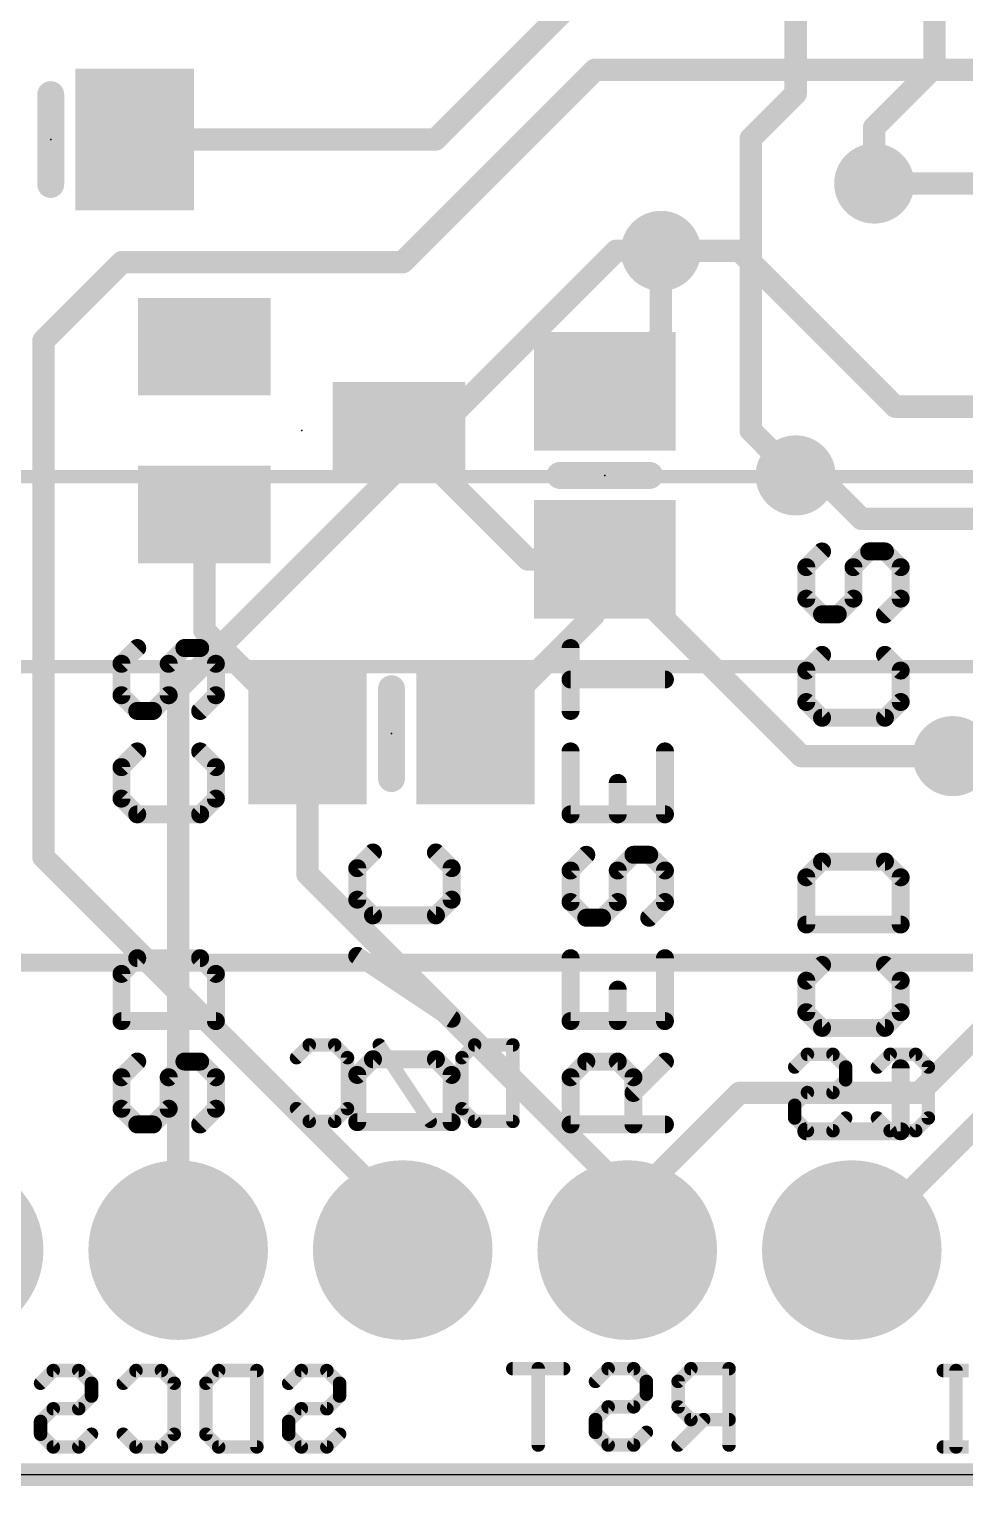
# Model space of a CAD drawing. Extents: x -0.1 to 35.7, y -0.1 to 59.2.
# Drawn here: x 5.93 to 16.52, y -0.13 to 16.35 of the extents above; entities that cross this region are included whole.
import ezdxf

# ---------------------------------------------------------------- set-up
doc = ezdxf.new("R2010")
doc.units = 0
for name, color, linetype in [('1', 12, 'CONTINUOUS'), ('16', 5, 'CONTINUOUS'), ('17', 110, 'CONTINUOUS'), ('18', 110, 'CONTINUOUS'), ('20', 53, 'CONTINUOUS'), ('21', 40, 'CONTINUOUS'), ('22', 6, 'CONTINUOUS'), ('23', 40, 'CONTINUOUS'), ('29', 253, 'CONTINUOUS'), ('30', 253, 'CONTINUOUS'), ('52', 253, 'CONTINUOUS')]:
    doc.layers.add(name, color=color, linetype=linetype)

# ---------------------------------------------------------------- blocks, each defined once
blk = doc.blocks.new('RECT')
blk.add_solid([(-0.5, -0.5), (0.5, -0.5), (-0.5, 0.5), (0.5, 0.5)])
blk = doc.blocks.new('ROUNDP')
at = {"const_width": 0.5}
blk.add_lwpolyline([(0, -0.25, 1), (0, 0.25, 1), (0, -0.25)], format="xyb", dxfattribs=at)
blk = doc.blocks.new('ROUNDV')
at = {"const_width": 0.5}
blk.add_lwpolyline([(0, -0.25, 1), (0, 0.25, 1), (0, -0.25)], format="xyb", dxfattribs=at)

msp = doc.modelspace()

# ---------------------------------------------------------------- linework, layer by layer
at = {"layer": '1', "const_width": 0.254}
for points in [[(10.531, 15.103), (12.954, 17.526)], [(12.335, 15.891), (10.16, 13.716)], [(17.721, 15.891), (12.335, 15.891)], [(7.128, 15.103), (10.531, 15.103)], [(15.494, 14.605), (17.705, 14.605)], [(6.985, 13.716), (6.096, 12.827)], [(10.16, 13.716), (6.985, 13.716)], [(13.97, 13.843), (13.081, 13.843)], [(13.081, 12.888), (13.081, 13.843)], [(15.732, 12.081), (13.97, 13.843)], [(6.096, 12.827), (6.096, 6.985)], [(12.446, 12.253), (13.081, 12.888)], [(17.721, 12.081), (15.732, 12.081)], [(10.117, 11.811), (11.575, 10.353)], [(14.605, 11.303), (14.605, 11.176)], [(14.986, 11.176), (14.605, 11.176)], [(15.351, 10.811), (14.986, 11.176)], [(7.917, 10.861), (7.917, 9.548)], [(17.721, 10.811), (15.351, 10.811)], [(11.575, 10.353), (12.319, 10.353)], [(12.319, 10.353), (12.446, 10.353)], [(12.319, 9.718), (12.319, 10.353)], [(12.446, 10.353), (14.671, 8.128)], [(10.983, 8.382), (12.319, 9.718)], [(7.917, 9.548), (9.083, 8.382)], [(9.083, 8.382), (9.083, 6.792)], [(14.671, 8.128), (16.383, 8.128)], [(19.812, 8.128), (16.002, 4.318)], [(15.24, 2.54), (20.32, 7.62)], [(6.096, 6.985), (10.16, 2.921)], [(9.083, 6.792), (12.7, 3.175)], [(13.97, 4.318), (12.7, 3.048)], [(16.002, 4.318), (13.97, 4.318)], [(12.7, 3.175), (12.7, 2.54)], [(12.7, 3.048), (12.7, 2.54)], [(10.16, 2.921), (10.16, 2.54)], [(35.56, 0), (0, 0)]]:
    msp.add_lwpolyline(points, dxfattribs=at)
at = {"layer": '1', "const_width": 0.127}
for points in [[(12.335, 15.9545, 1), (12.335, 15.8275)], [(12.3799, 15.8461, 1), (12.2901, 15.9359)], [(7.128, 15.1665, 1), (7.128, 15.0395)], [(10.4861, 15.1479, 1), (10.5759, 15.0581)], [(10.531, 15.0395, 1), (10.531, 15.1665)], [(15.494, 14.6685, 1), (15.494, 14.5415)], [(6.985, 13.7795, 1), (6.985, 13.6525)], [(7.0299, 13.6711, 1), (6.9401, 13.7609)], [(10.16, 13.6525, 1), (10.16, 13.7795)], [(13.081, 13.9065, 1), (13.081, 13.7795)], [(13.1445, 13.843, 1), (13.0175, 13.843)], [(14.0149, 13.8879, 1), (13.9251, 13.7981)], [(13.97, 13.7795, 1), (13.97, 13.9065)], [(10.1151, 13.7609, 1), (10.2049, 13.6711)], [(6.1595, 12.827, 1), (6.0325, 12.827)], [(6.0511, 12.8719, 1), (6.1409, 12.7821)], [(13.0175, 12.888, 1), (13.1445, 12.888)], [(13.1259, 12.8431, 1), (13.0361, 12.9329)], [(12.4011, 12.2979, 1), (12.4909, 12.2081)], [(15.732, 12.1445, 1), (15.732, 12.0175)], [(15.6871, 12.0361, 1), (15.7769, 12.1259)], [(10.1619, 11.8559, 1), (10.0721, 11.7661)], [(14.6685, 11.303, 1), (14.5415, 11.303)], [(14.605, 11.2395, 1), (14.605, 11.1125)], [(14.5415, 11.176, 1), (14.6685, 11.176)], [(15.0309, 11.2209, 1), (14.9411, 11.1311)], [(14.986, 11.1125, 1), (14.986, 11.2395)], [(7.9805, 10.861, 1), (7.8535, 10.861)], [(15.351, 10.8745, 1), (15.351, 10.7475)], [(15.3061, 10.7661, 1), (15.3959, 10.8559)], [(11.575, 10.4165, 1), (11.575, 10.2895)], [(11.5301, 10.3081, 1), (11.6199, 10.3979)], [(12.319, 10.4165, 1), (12.319, 10.2895)], [(12.3825, 10.353, 1), (12.2555, 10.353)], [(12.319, 10.2895, 1), (12.319, 10.4165)], [(12.4909, 10.3979, 1), (12.4011, 10.3081)], [(12.446, 10.2895, 1), (12.446, 10.4165)], [(12.2555, 9.718, 1), (12.3825, 9.718)], [(12.3639, 9.6731, 1), (12.2741, 9.7629)], [(7.9619, 9.5929, 1), (7.8721, 9.5031)], [(7.8535, 9.548, 1), (7.9805, 9.548)], [(9.1465, 8.382, 1), (9.0195, 8.382)], [(9.0381, 8.3371, 1), (9.1279, 8.4269)], [(10.9381, 8.4269, 1), (11.0279, 8.3371)], [(14.671, 8.1915, 1), (14.671, 8.0645)], [(16.383, 8.0645, 1), (16.383, 8.1915)], [(14.6261, 8.0831, 1), (14.7159, 8.1729)], [(6.1409, 7.0299, 1), (6.0511, 6.9401)], [(6.0325, 6.985, 1), (6.1595, 6.985)], [(9.1279, 6.8369, 1), (9.0381, 6.7471)], [(9.0195, 6.792, 1), (9.1465, 6.792)], [(13.97, 4.3815, 1), (13.97, 4.2545)], [(14.0149, 4.2731, 1), (13.9251, 4.3629)], [(15.9571, 4.3629, 1), (16.0469, 4.2731)], [(16.002, 4.2545, 1), (16.002, 4.3815)], [(12.7635, 3.175, 1), (12.6365, 3.175)], [(12.7635, 3.048, 1), (12.6365, 3.048)], [(12.6551, 3.0929, 1), (12.7449, 3.0031)], [(12.6551, 3.1301, 1), (12.7449, 3.2199)], [(10.2235, 2.921, 1), (10.0965, 2.921)], [(10.1151, 2.8761, 1), (10.2049, 2.9659)], [(15.1951, 2.5849, 1), (15.2849, 2.4951)], [(10.0965, 2.54, 1), (10.2235, 2.54)], [(12.6365, 2.54, 1), (12.7635, 2.54)], [(12.6365, 2.54, 1), (12.7635, 2.54)]]:
    msp.add_lwpolyline(points, format="xyb", dxfattribs=at)
at = {"layer": '16', "const_width": 0.254}
for points in [[(16.175, 18.715), (16.175, 15.921)], [(14.605, 17.272), (14.605, 15.621)], [(16.175, 15.921), (15.494, 15.24)], [(14.605, 15.621), (14.097, 15.113)], [(15.494, 15.24), (15.494, 14.605)], [(14.097, 15.113), (14.097, 11.811)], [(7.62, 8.89), (12.573, 13.843)], [(12.573, 13.843), (13.081, 13.843)], [(14.605, 11.303), (14.097, 11.811)], [(7.62, 2.54), (7.62, 8.89)], [(16.383, 8.128), (27.178, 8.128)], [(35.56, 0), (0, 0)]]:
    msp.add_lwpolyline(points, dxfattribs=at)
at = {"layer": '16', "const_width": 0.127}
for points in [[(16.1115, 15.921, 1), (16.2385, 15.921)], [(16.2199, 15.8761, 1), (16.1301, 15.9659)], [(14.5415, 15.621, 1), (14.6685, 15.621)], [(14.6499, 15.5761, 1), (14.5601, 15.6659)], [(15.5575, 15.24, 1), (15.4305, 15.24)], [(15.4491, 15.2849, 1), (15.5389, 15.1951)], [(14.1605, 15.113, 1), (14.0335, 15.113)], [(14.0521, 15.1579, 1), (14.1419, 15.0681)], [(15.4305, 14.605, 1), (15.5575, 14.605)], [(12.573, 13.9065, 1), (12.573, 13.7795)], [(12.6179, 13.7981, 1), (12.5281, 13.8879)], [(13.081, 13.7795, 1), (13.081, 13.9065)], [(14.1419, 11.8559, 1), (14.0521, 11.7661)], [(14.0335, 11.811, 1), (14.1605, 11.811)], [(14.5601, 11.2581, 1), (14.6499, 11.3479)], [(7.6835, 8.89, 1), (7.5565, 8.89)], [(7.5751, 8.9349, 1), (7.6649, 8.8451)], [(16.383, 8.1915, 1), (16.383, 8.0645)], [(7.5565, 2.54, 1), (7.6835, 2.54)]]:
    msp.add_lwpolyline(points, format="xyb", dxfattribs=at)
at = {"layer": '20'}
msp.add_line((2.54, 0), (33.02, 0), dxfattribs=at)
at = {"layer": '21'}
for points, const_width in [([(6.178, 15.611), (6.178, 14.595)], 0.3048), ([(12.954, 11.303), (11.938, 11.303)], 0.3048), ([(14.9036, 10.4432), (14.7257, 10.2652)], 0.2032), ([(15.2595, 10.2652), (15.4375, 10.4432)], 0.2032), ([(15.4375, 10.4432), (15.6155, 10.4432)], 0.2032), ([(15.6155, 10.4432), (15.7934, 10.2652)], 0.2032), ([(14.7257, 10.2652), (14.7257, 9.9093)], 0.2032), ([(15.2595, 9.9093), (15.2595, 10.2652)], 0.2032), ([(15.7934, 10.2652), (15.7934, 9.9093)], 0.2032), ([(14.7257, 9.9093), (14.9036, 9.7314)], 0.2032), ([(15.0816, 9.7314), (15.2595, 9.9093)], 0.2032), ([(15.7934, 9.9093), (15.6155, 9.7314)], 0.2032), ([(14.9036, 9.7314), (15.0816, 9.7314)], 0.2032), ([(7.1566, 9.3505), (6.9787, 9.1725)], 0.2032), ([(7.5125, 9.1725), (7.6905, 9.3505)], 0.2032), ([(7.6905, 9.3505), (7.8685, 9.3505)], 0.2032), ([(7.8685, 9.3505), (8.0464, 9.1725)], 0.2032), ([(12.0587, 8.6387), (12.0587, 9.3505)], 0.2032), ([(6.9787, 9.1725), (6.9787, 8.8166)], 0.2032), ([(7.5125, 8.8166), (7.5125, 9.1725)], 0.2032), ([(8.0464, 9.1725), (8.0464, 8.8166)], 0.2032), ([(14.9036, 9.2738), (14.7257, 9.0958)], 0.2032), ([(15.7934, 9.0958), (15.6155, 9.2738)], 0.2032), ([(13.1264, 8.9946), (12.0587, 8.9946)], 0.2032), ([(14.7257, 9.0958), (14.7257, 8.7399)], 0.2032), ([(15.7934, 8.7399), (15.7934, 9.0958)], 0.2032), ([(6.9787, 8.8166), (7.1566, 8.6387)], 0.2032), ([(7.3346, 8.6387), (7.5125, 8.8166)], 0.2032), ([(8.0464, 8.8166), (7.8685, 8.6387)], 0.2032), ([(10.033, 8.89), (10.033, 7.874)], 0.3048), ([(7.1566, 8.6387), (7.3346, 8.6387)], 0.2032), ([(14.7257, 8.7399), (14.9036, 8.562)], 0.2032), ([(15.6155, 8.562), (15.7934, 8.7399)], 0.2032), ([(14.9036, 8.562), (15.6155, 8.562)], 0.2032), ([(7.1566, 8.1811), (6.9787, 8.0031)], 0.2032), ([(8.0464, 8.0031), (7.8685, 8.1811)], 0.2032), ([(12.0587, 8.1811), (12.0587, 7.4693)], 0.2032), ([(13.1264, 7.4693), (13.1264, 8.1811)], 0.2032), ([(6.9787, 8.0031), (6.9787, 7.6472)], 0.2032), ([(8.0464, 7.6472), (8.0464, 8.0031)], 0.2032), ([(12.5925, 7.4693), (12.5925, 7.8252)], 0.2032), ([(6.9787, 7.6472), (7.1566, 7.4693)], 0.2032), ([(7.8685, 7.4693), (8.0464, 7.6472)], 0.2032), ([(7.1566, 7.4693), (7.8685, 7.4693)], 0.2032), ([(12.0587, 7.4693), (13.1264, 7.4693)], 0.2032), ([(9.8236, 7.0381), (9.6457, 6.8602)], 0.2032), ([(10.7134, 6.8602), (10.5355, 7.0381)], 0.2032), ([(12.2366, 7.0117), (12.0587, 6.8338)], 0.2032), ([(12.5925, 6.8338), (12.7705, 7.0117)], 0.2032), ([(12.7705, 7.0117), (12.9485, 7.0117)], 0.2032), ([(12.9485, 7.0117), (13.1264, 6.8338)], 0.2032), ([(9.6457, 6.8602), (9.6457, 6.5042)], 0.2032), ([(10.7134, 6.5042), (10.7134, 6.8602)], 0.2032), ([(12.0587, 6.8338), (12.0587, 6.4778)], 0.2032), ([(12.5925, 6.4778), (12.5925, 6.8338)], 0.2032), ([(13.1264, 6.8338), (13.1264, 6.4778)], 0.2032), ([(14.9036, 6.935), (14.7257, 6.7571)], 0.2032), ([(15.6155, 6.935), (14.9036, 6.935)], 0.2032), ([(15.7934, 6.7571), (15.6155, 6.935)], 0.2032), ([(14.7257, 6.7571), (14.7257, 6.2232)], 0.2032), ([(15.7934, 6.2232), (15.7934, 6.7571)], 0.2032), ([(9.6457, 6.5042), (9.8236, 6.3263)], 0.2032), ([(10.5355, 6.3263), (10.7134, 6.5042)], 0.2032), ([(9.8236, 6.3263), (10.5355, 6.3263)], 0.2032), ([(12.0587, 6.4778), (12.2366, 6.2999)], 0.2032), ([(12.4146, 6.2999), (12.5925, 6.4778)], 0.2032), ([(13.1264, 6.4778), (12.9485, 6.2999)], 0.2032), ([(12.2366, 6.2999), (12.4146, 6.2999)], 0.2032), ([(14.7257, 6.2232), (15.7934, 6.2232)], 0.2032), ([(7.1566, 5.8423), (6.9787, 5.6644)], 0.2032), ([(7.8685, 5.8423), (7.1566, 5.8423)], 0.2032), ([(8.0464, 5.6644), (7.8685, 5.8423)], 0.2032), ([(10.7134, 5.1569), (9.6457, 5.8687)], 0.2032), ([(12.0587, 5.8423), (12.0587, 5.1305)], 0.2032), ([(13.1264, 5.1305), (13.1264, 5.8423)], 0.2032), ([(14.9036, 5.7656), (14.7257, 5.5877)], 0.2032), ([(15.7934, 5.5877), (15.6155, 5.7656)], 0.2032), ([(6.9787, 5.6644), (6.9787, 5.1305)], 0.2032), ([(8.0464, 5.1305), (8.0464, 5.6644)], 0.2032), ([(14.7257, 5.5877), (14.7257, 5.2317)], 0.2032), ([(15.7934, 5.2317), (15.7934, 5.5877)], 0.2032), ([(12.5925, 5.1305), (12.5925, 5.4864)], 0.2032), ([(14.7257, 5.2317), (14.9036, 5.0538)], 0.2032), ([(15.6155, 5.0538), (15.7934, 5.2317)], 0.2032), ([(6.9787, 5.1305), (8.0464, 5.1305)], 0.2032), ([(12.0587, 5.1305), (13.1264, 5.1305)], 0.2032), ([(14.9036, 5.0538), (15.6155, 5.0538)], 0.2032), ([(9.8236, 4.6993), (9.6457, 4.5214)], 0.2032), ([(10.5355, 4.6993), (9.8236, 4.6993)], 0.2032), ([(10.7134, 4.5214), (10.5355, 4.6993)], 0.2032), ([(7.1566, 4.6729), (6.9787, 4.495)], 0.2032), ([(7.5125, 4.495), (7.6905, 4.6729)], 0.2032), ([(7.6905, 4.6729), (7.8685, 4.6729)], 0.2032), ([(7.8685, 4.6729), (8.0464, 4.495)], 0.2032), ([(9.6457, 4.5214), (9.6457, 3.9875)], 0.2032), ([(10.7134, 3.9875), (10.7134, 4.5214)], 0.2032), ([(12.0587, 4.495), (12.2366, 4.6729)], 0.2032), ([(12.2366, 4.6729), (12.5925, 4.6729)], 0.2032), ([(12.5925, 4.6729), (12.7705, 4.495)], 0.2032), ([(12.7705, 4.317), (13.1264, 4.6729)], 0.2032), ([(15.7934, 3.8844), (15.7934, 4.5962)], 0.2032), ([(6.9787, 4.495), (6.9787, 4.1391)], 0.2032), ([(7.5125, 4.1391), (7.5125, 4.495)], 0.2032), ([(8.0464, 4.495), (8.0464, 4.1391)], 0.2032), ([(12.0587, 3.9611), (12.0587, 4.495)], 0.2032), ([(12.7705, 4.495), (12.7705, 3.9611)], 0.2032), ([(6.9787, 4.1391), (7.1566, 3.9611)], 0.2032), ([(7.3346, 3.9611), (7.5125, 4.1391)], 0.2032), ([(8.0464, 4.1391), (7.8685, 3.9611)], 0.2032), ([(7.1566, 3.9611), (7.3346, 3.9611)], 0.2032), ([(9.6457, 3.9875), (10.7134, 3.9875)], 0.2032), ([(13.1264, 3.9611), (12.0587, 3.9611)], 0.2032), ([(14.7257, 3.8844), (15.7934, 3.8844)], 0.2032)]:
    msp.add_lwpolyline(points, dxfattribs=dict(at, const_width=const_width))
for points, const_width in [([(6.2542, 15.611, 1), (6.1018, 15.611)], 0.1524), ([(6.1018, 14.595, 1), (6.2542, 14.595)], 0.1524), ([(11.938, 11.3792, 1), (11.938, 11.2268)], 0.1524), ([(12.954, 11.2268, 1), (12.954, 11.3792)], 0.1524), ([(14.9396, 10.4073, 1), (14.8677, 10.4791)], 0.1016), ([(15.4375, 10.494, 1), (15.4375, 10.3924)], 0.1016), ([(15.4734, 10.4073, 1), (15.4016, 10.4791)], 0.1016), ([(15.6514, 10.4791, 1), (15.5795, 10.4073)], 0.1016), ([(15.6155, 10.3924, 1), (15.6155, 10.494)], 0.1016), ([(14.7765, 10.2652, 1), (14.6749, 10.2652)], 0.1016), ([(14.6898, 10.3012, 1), (14.7616, 10.2293)], 0.1016), ([(15.3103, 10.2652, 1), (15.2087, 10.2652)], 0.1016), ([(15.2236, 10.3012, 1), (15.2955, 10.2293)], 0.1016), ([(15.8442, 10.2652, 1), (15.7426, 10.2652)], 0.1016), ([(15.7575, 10.2293, 1), (15.8293, 10.3012)], 0.1016), ([(14.7616, 9.9453, 1), (14.6898, 9.8734)], 0.1016), ([(14.6749, 9.9093, 1), (14.7765, 9.9093)], 0.1016), ([(15.2087, 9.9093, 1), (15.3103, 9.9093)], 0.1016), ([(15.2955, 9.8734, 1), (15.2236, 9.9453)], 0.1016), ([(15.7426, 9.9093, 1), (15.8442, 9.9093)], 0.1016), ([(15.8293, 9.8734, 1), (15.7575, 9.9453)], 0.1016), ([(14.9036, 9.7822, 1), (14.9036, 9.6806)], 0.1016), ([(14.8677, 9.6955, 1), (14.9396, 9.7673)], 0.1016), ([(15.0457, 9.7673, 1), (15.1175, 9.6955)], 0.1016), ([(15.0816, 9.6806, 1), (15.0816, 9.7822)], 0.1016), ([(15.5795, 9.7673, 1), (15.6514, 9.6955)], 0.1016), ([(7.1926, 9.3146, 1), (7.1207, 9.3864)], 0.1016), ([(7.6905, 9.4013, 1), (7.6905, 9.2997)], 0.1016), ([(7.7264, 9.3146, 1), (7.6546, 9.3864)], 0.1016), ([(7.9044, 9.3864, 1), (7.8325, 9.3146)], 0.1016), ([(7.8685, 9.2997, 1), (7.8685, 9.4013)], 0.1016), ([(12.1095, 9.3505, 1), (12.0079, 9.3505)], 0.1016), ([(7.0295, 9.1725, 1), (6.9279, 9.1725)], 0.1016), ([(6.9428, 9.2085, 1), (7.0146, 9.1366)], 0.1016), ([(7.5633, 9.1725, 1), (7.4617, 9.1725)], 0.1016), ([(7.4766, 9.2085, 1), (7.5485, 9.1366)], 0.1016), ([(8.0972, 9.1725, 1), (7.9956, 9.1725)], 0.1016), ([(8.0105, 9.1366, 1), (8.0823, 9.2085)], 0.1016), ([(14.9396, 9.2379, 1), (14.8677, 9.3097)], 0.1016), ([(15.6514, 9.3097, 1), (15.5795, 9.2379)], 0.1016), ([(12.0587, 9.0454, 1), (12.0587, 8.9438)], 0.1016), ([(13.1264, 8.9438, 1), (13.1264, 9.0454)], 0.1016), ([(14.7765, 9.0958, 1), (14.6749, 9.0958)], 0.1016), ([(14.6898, 9.1318, 1), (14.7616, 9.0599)], 0.1016), ([(15.8442, 9.0958, 1), (15.7426, 9.0958)], 0.1016), ([(15.7575, 9.0599, 1), (15.8293, 9.1318)], 0.1016), ([(7.0146, 8.8526, 1), (6.9428, 8.7807)], 0.1016), ([(7.5485, 8.7807, 1), (7.4766, 8.8526)], 0.1016), ([(8.0823, 8.7807, 1), (8.0105, 8.8526)], 0.1016), ([(10.1092, 8.89, 1), (9.9568, 8.89)], 0.1524), ([(6.9279, 8.8166, 1), (7.0295, 8.8166)], 0.1016), ([(7.1566, 8.6895, 1), (7.1566, 8.5879)], 0.1016), ([(7.3346, 8.5879, 1), (7.3346, 8.6895)], 0.1016), ([(7.4617, 8.8166, 1), (7.5633, 8.8166)], 0.1016), ([(7.9956, 8.8166, 1), (8.0972, 8.8166)], 0.1016), ([(14.7616, 8.7759, 1), (14.6898, 8.704)], 0.1016), ([(14.6749, 8.7399, 1), (14.7765, 8.7399)], 0.1016), ([(15.7426, 8.7399, 1), (15.8442, 8.7399)], 0.1016), ([(15.8293, 8.704, 1), (15.7575, 8.7759)], 0.1016), ([(7.1207, 8.6028, 1), (7.1926, 8.6746)], 0.1016), ([(7.2987, 8.6746, 1), (7.3705, 8.6028)], 0.1016), ([(7.8325, 8.6746, 1), (7.9044, 8.6028)], 0.1016), ([(12.0079, 8.6387, 1), (12.1095, 8.6387)], 0.1016), ([(14.9036, 8.6128, 1), (14.9036, 8.5112)], 0.1016), ([(14.8677, 8.5261, 1), (14.9396, 8.5979)], 0.1016), ([(15.5795, 8.5979, 1), (15.6514, 8.5261)], 0.1016), ([(15.6155, 8.5112, 1), (15.6155, 8.6128)], 0.1016), ([(7.1926, 8.1452, 1), (7.1207, 8.217)], 0.1016), ([(7.9044, 8.217, 1), (7.8325, 8.1452)], 0.1016), ([(12.1095, 8.1811, 1), (12.0079, 8.1811)], 0.1016), ([(13.1772, 8.1811, 1), (13.0756, 8.1811)], 0.1016), ([(7.0295, 8.0031, 1), (6.9279, 8.0031)], 0.1016), ([(6.9428, 8.0391, 1), (7.0146, 7.9672)], 0.1016), ([(8.0972, 8.0031, 1), (7.9956, 8.0031)], 0.1016), ([(8.0105, 7.9672, 1), (8.0823, 8.0391)], 0.1016), ([(9.9568, 7.874, 1), (10.1092, 7.874)], 0.1524), ([(12.6433, 7.8252, 1), (12.5417, 7.8252)], 0.1016), ([(7.0146, 7.6832, 1), (6.9428, 7.6113)], 0.1016), ([(8.0823, 7.6113, 1), (8.0105, 7.6832)], 0.1016), ([(6.9279, 7.6472, 1), (7.0295, 7.6472)], 0.1016), ([(7.9956, 7.6472, 1), (8.0972, 7.6472)], 0.1016), ([(7.1566, 7.5201, 1), (7.1566, 7.4185)], 0.1016), ([(7.1207, 7.4334, 1), (7.1926, 7.5052)], 0.1016), ([(7.8325, 7.5052, 1), (7.9044, 7.4334)], 0.1016), ([(7.8685, 7.4185, 1), (7.8685, 7.5201)], 0.1016), ([(12.0587, 7.5201, 1), (12.0587, 7.4185)], 0.1016), ([(12.0079, 7.4693, 1), (12.1095, 7.4693)], 0.1016), ([(12.5417, 7.4693, 1), (12.6433, 7.4693)], 0.1016), ([(13.0756, 7.4693, 1), (13.1772, 7.4693)], 0.1016), ([(13.1264, 7.4185, 1), (13.1264, 7.5201)], 0.1016), ([(9.8596, 7.0022, 1), (9.7877, 7.074)], 0.1016), ([(10.5714, 7.074, 1), (10.4995, 7.0022)], 0.1016), ([(12.2726, 6.9758, 1), (12.2007, 7.0476)], 0.1016), ([(12.7705, 7.0625, 1), (12.7705, 6.9609)], 0.1016), ([(12.8064, 6.9758, 1), (12.7346, 7.0476)], 0.1016), ([(12.9844, 7.0476, 1), (12.9125, 6.9758)], 0.1016), ([(12.9485, 6.9609, 1), (12.9485, 7.0625)], 0.1016), ([(9.6965, 6.8602, 1), (9.5949, 6.8602)], 0.1016), ([(9.6098, 6.8961, 1), (9.6816, 6.8242)], 0.1016), ([(10.7642, 6.8602, 1), (10.6626, 6.8602)], 0.1016), ([(10.6775, 6.8242, 1), (10.7493, 6.8961)], 0.1016), ([(12.1095, 6.8338, 1), (12.0079, 6.8338)], 0.1016), ([(12.6433, 6.8338, 1), (12.5417, 6.8338)], 0.1016), ([(13.1772, 6.8338, 1), (13.0756, 6.8338)], 0.1016), ([(14.9036, 6.9858, 1), (14.9036, 6.8842)], 0.1016), ([(14.9396, 6.8991, 1), (14.8677, 6.9709)], 0.1016), ([(15.6514, 6.9709, 1), (15.5795, 6.8991)], 0.1016), ([(15.6155, 6.8842, 1), (15.6155, 6.9858)], 0.1016), ([(12.0228, 6.8697, 1), (12.0946, 6.7978)], 0.1016), ([(12.5566, 6.8697, 1), (12.6285, 6.7978)], 0.1016), ([(13.0905, 6.7978, 1), (13.1623, 6.8697)], 0.1016), ([(14.7765, 6.7571, 1), (14.6749, 6.7571)], 0.1016), ([(14.6898, 6.793, 1), (14.7616, 6.7211)], 0.1016), ([(15.8442, 6.7571, 1), (15.7426, 6.7571)], 0.1016), ([(15.7575, 6.7211, 1), (15.8293, 6.793)], 0.1016), ([(9.6816, 6.5402, 1), (9.6098, 6.4683)], 0.1016), ([(10.7493, 6.4683, 1), (10.6775, 6.5402)], 0.1016), ([(9.5949, 6.5042, 1), (9.6965, 6.5042)], 0.1016), ([(9.8236, 6.3771, 1), (9.8236, 6.2755)], 0.1016), ([(10.5355, 6.2755, 1), (10.5355, 6.3771)], 0.1016), ([(10.6626, 6.5042, 1), (10.7642, 6.5042)], 0.1016), ([(12.0946, 6.5138, 1), (12.0228, 6.4419)], 0.1016), ([(12.0079, 6.4778, 1), (12.1095, 6.4778)], 0.1016), ([(12.5417, 6.4778, 1), (12.6433, 6.4778)], 0.1016), ([(12.6285, 6.4419, 1), (12.5566, 6.5138)], 0.1016), ([(13.0756, 6.4778, 1), (13.1772, 6.4778)], 0.1016), ([(13.1623, 6.4419, 1), (13.0905, 6.5138)], 0.1016), ([(9.7877, 6.2904, 1), (9.8596, 6.3622)], 0.1016), ([(10.4995, 6.3622, 1), (10.5714, 6.2904)], 0.1016), ([(12.2366, 6.3507, 1), (12.2366, 6.2491)], 0.1016), ([(12.2007, 6.264, 1), (12.2726, 6.3358)], 0.1016), ([(12.3787, 6.3358, 1), (12.4505, 6.264)], 0.1016), ([(12.4146, 6.2491, 1), (12.4146, 6.3507)], 0.1016), ([(12.9125, 6.3358, 1), (12.9844, 6.264)], 0.1016), ([(14.7257, 6.274, 1), (14.7257, 6.1724)], 0.1016), ([(14.6749, 6.2232, 1), (14.7765, 6.2232)], 0.1016), ([(15.7426, 6.2232, 1), (15.8442, 6.2232)], 0.1016), ([(15.7934, 6.1724, 1), (15.7934, 6.274)], 0.1016), ([(7.1566, 5.8931, 1), (7.1566, 5.7915)], 0.1016), ([(7.1926, 5.8064, 1), (7.1207, 5.8782)], 0.1016), ([(7.9044, 5.8782, 1), (7.8325, 5.8064)], 0.1016), ([(7.8685, 5.7915, 1), (7.8685, 5.8931)], 0.1016), ([(9.6739, 5.911, 1), (9.6175, 5.8264)], 0.1016), ([(12.1095, 5.8423, 1), (12.0079, 5.8423)], 0.1016), ([(13.1772, 5.8423, 1), (13.0756, 5.8423)], 0.1016), ([(14.9396, 5.7297, 1), (14.8677, 5.8015)], 0.1016), ([(15.6514, 5.8015, 1), (15.5795, 5.7297)], 0.1016), ([(7.0295, 5.6644, 1), (6.9279, 5.6644)], 0.1016), ([(6.9428, 5.7003, 1), (7.0146, 5.6284)], 0.1016), ([(8.0972, 5.6644, 1), (7.9956, 5.6644)], 0.1016), ([(8.0105, 5.6284, 1), (8.0823, 5.7003)], 0.1016), ([(14.7765, 5.5877, 1), (14.6749, 5.5877)], 0.1016), ([(14.6898, 5.6236, 1), (14.7616, 5.5517)], 0.1016), ([(15.8442, 5.5877, 1), (15.7426, 5.5877)], 0.1016), ([(15.7575, 5.5517, 1), (15.8293, 5.6236)], 0.1016), ([(12.6433, 5.4864, 1), (12.5417, 5.4864)], 0.1016), ([(14.7616, 5.2677, 1), (14.6898, 5.1958)], 0.1016), ([(14.6749, 5.2317, 1), (14.7765, 5.2317)], 0.1016), ([(15.7426, 5.2317, 1), (15.8442, 5.2317)], 0.1016), ([(15.8293, 5.1958, 1), (15.7575, 5.2677)], 0.1016), ([(6.9787, 5.1813, 1), (6.9787, 5.0797)], 0.1016), ([(6.9279, 5.1305, 1), (7.0295, 5.1305)], 0.1016), ([(7.9956, 5.1305, 1), (8.0972, 5.1305)], 0.1016), ([(8.0464, 5.0797, 1), (8.0464, 5.1813)], 0.1016), ([(10.6852, 5.1146, 1), (10.7416, 5.1992)], 0.1016), ([(12.0587, 5.1813, 1), (12.0587, 5.0797)], 0.1016), ([(12.0079, 5.1305, 1), (12.1095, 5.1305)], 0.1016), ([(12.5417, 5.1305, 1), (12.6433, 5.1305)], 0.1016), ([(13.0756, 5.1305, 1), (13.1772, 5.1305)], 0.1016), ([(13.1264, 5.0797, 1), (13.1264, 5.1813)], 0.1016), ([(14.9036, 5.1046, 1), (14.9036, 5.003)], 0.1016), ([(14.8677, 5.0179, 1), (14.9396, 5.0897)], 0.1016), ([(15.5795, 5.0897, 1), (15.6514, 5.0179)], 0.1016), ([(15.6155, 5.003, 1), (15.6155, 5.1046)], 0.1016), ([(9.8236, 4.7501, 1), (9.8236, 4.6485)], 0.1016), ([(9.8596, 4.6634, 1), (9.7877, 4.7352)], 0.1016), ([(10.5714, 4.7352, 1), (10.4995, 4.6634)], 0.1016), ([(10.5355, 4.6485, 1), (10.5355, 4.7501)], 0.1016), ([(7.1926, 4.637, 1), (7.1207, 4.7088)], 0.1016), ([(7.6905, 4.7237, 1), (7.6905, 4.6221)], 0.1016), ([(7.7264, 4.637, 1), (7.6546, 4.7088)], 0.1016), ([(7.9044, 4.7088, 1), (7.8325, 4.637)], 0.1016), ([(7.8685, 4.6221, 1), (7.8685, 4.7237)], 0.1016), ([(9.6965, 4.5214, 1), (9.5949, 4.5214)], 0.1016), ([(10.7642, 4.5214, 1), (10.6626, 4.5214)], 0.1016), ([(12.2366, 4.7237, 1), (12.2366, 4.6221)], 0.1016), ([(12.2726, 4.637, 1), (12.2007, 4.7088)], 0.1016), ([(12.6285, 4.7088, 1), (12.5566, 4.637)], 0.1016), ([(12.5925, 4.6221, 1), (12.5925, 4.7237)], 0.1016), ([(13.1623, 4.637, 1), (13.0905, 4.7088)], 0.1016), ([(15.8442, 4.5962, 1), (15.7426, 4.5962)], 0.1016), ([(7.0295, 4.495, 1), (6.9279, 4.495)], 0.1016), ([(6.9428, 4.5309, 1), (7.0146, 4.459)], 0.1016), ([(7.5633, 4.495, 1), (7.4617, 4.495)], 0.1016), ([(7.4766, 4.5309, 1), (7.5485, 4.459)], 0.1016), ([(8.0972, 4.495, 1), (7.9956, 4.495)], 0.1016), ([(8.0105, 4.459, 1), (8.0823, 4.5309)], 0.1016), ([(9.6098, 4.5573, 1), (9.6816, 4.4854)], 0.1016), ([(10.6775, 4.4854, 1), (10.7493, 4.5573)], 0.1016), ([(12.1095, 4.495, 1), (12.0079, 4.495)], 0.1016), ([(12.0228, 4.5309, 1), (12.0946, 4.459)], 0.1016), ([(12.8213, 4.495, 1), (12.7197, 4.495)], 0.1016), ([(12.7346, 4.459, 1), (12.8064, 4.5309)], 0.1016), ([(12.7346, 4.3529, 1), (12.8064, 4.2811)], 0.1016), ([(7.0146, 4.175, 1), (6.9428, 4.1031)], 0.1016), ([(6.9279, 4.1391, 1), (7.0295, 4.1391)], 0.1016), ([(7.4617, 4.1391, 1), (7.5633, 4.1391)], 0.1016), ([(7.5485, 4.1031, 1), (7.4766, 4.175)], 0.1016), ([(7.9956, 4.1391, 1), (8.0972, 4.1391)], 0.1016), ([(8.0823, 4.1031, 1), (8.0105, 4.175)], 0.1016), ([(7.1566, 4.0119, 1), (7.1566, 3.9103)], 0.1016), ([(7.1207, 3.9252, 1), (7.1926, 3.997)], 0.1016), ([(7.2987, 3.997, 1), (7.3705, 3.9252)], 0.1016), ([(7.3346, 3.9103, 1), (7.3346, 4.0119)], 0.1016), ([(7.8325, 3.997, 1), (7.9044, 3.9252)], 0.1016), ([(9.6457, 4.0383, 1), (9.6457, 3.9367)], 0.1016), ([(9.5949, 3.9875, 1), (9.6965, 3.9875)], 0.1016), ([(10.6626, 3.9875, 1), (10.7642, 3.9875)], 0.1016), ([(10.7134, 3.9367, 1), (10.7134, 4.0383)], 0.1016), ([(12.0587, 4.0119, 1), (12.0587, 3.9103)], 0.1016), ([(12.0079, 3.9611, 1), (12.1095, 3.9611)], 0.1016), ([(12.7197, 3.9611, 1), (12.8213, 3.9611)], 0.1016), ([(13.1264, 3.9103, 1), (13.1264, 4.0119)], 0.1016), ([(14.7257, 3.9352, 1), (14.7257, 3.8336)], 0.1016), ([(15.7934, 3.8336, 1), (15.7934, 3.9352)], 0.1016), ([(15.7426, 3.8844, 1), (15.8442, 3.8844)], 0.1016)]:
    msp.add_lwpolyline(points, format="xyb", dxfattribs=dict(at, const_width=const_width))
at = {"layer": '22'}
for points, const_width in [([(0.545, 5.79), (35.145, 5.79)], 0.2032), ([(8.9588, 4.7165), (9.1029, 4.8605)], 0.1524), ([(9.1029, 4.8605), (9.391, 4.8605)], 0.1524), ([(9.391, 4.8605), (9.535, 4.7165)], 0.1524), ([(9.535, 4.7165), (9.535, 4.1403)], 0.1524), ([(10.4706, 3.9962), (9.8943, 4.8605)], 0.1524), ([(10.8299, 4.7165), (10.9739, 4.8605)], 0.1524), ([(10.8299, 4.1403), (10.8299, 4.7165)], 0.1524), ([(10.9739, 4.8605), (11.4061, 4.8605)], 0.1524), ([(11.4061, 4.8605), (11.4061, 3.9962)], 0.1524), ([(14.5946, 4.6105), (14.7386, 4.7545)], 0.1524), ([(14.7386, 4.7545), (15.0267, 4.7545)], 0.1524), ([(15.0267, 4.7545), (15.1708, 4.6105)], 0.1524), ([(15.5301, 4.6105), (15.6742, 4.7545)], 0.1524), ([(15.6742, 4.7545), (15.9623, 4.7545)], 0.1524), ([(15.9623, 4.7545), (16.1063, 4.6105)], 0.1524), ([(15.1708, 4.6105), (15.1708, 4.4664)], 0.1524), ([(16.1063, 4.6105), (16.1063, 4.0343)], 0.1524), ([(15.1708, 4.4664), (15.0267, 4.3224)], 0.1524), ([(14.7386, 4.3224), (14.5946, 4.1783)], 0.1524), ([(15.0267, 4.3224), (14.7386, 4.3224)], 0.1524), ([(9.1029, 3.9962), (8.9588, 4.1403)], 0.1524), ([(9.535, 4.1403), (9.391, 3.9962)], 0.1524), ([(10.9739, 3.9962), (10.8299, 4.1403)], 0.1524), ([(14.5946, 4.1783), (14.5946, 4.0343)], 0.1524), ([(9.391, 3.9962), (9.1029, 3.9962)], 0.1524), ([(11.4061, 3.9962), (10.9739, 3.9962)], 0.1524), ([(14.5946, 4.0343), (14.7386, 3.8902)], 0.1524), ([(14.7386, 3.8902), (15.0267, 3.8902)], 0.1524), ([(15.0267, 3.8902), (15.1708, 4.0343)], 0.1524), ([(15.6742, 3.8902), (15.5301, 4.0343)], 0.1524), ([(15.9623, 3.8902), (15.6742, 3.8902)], 0.1524), ([(16.1063, 4.0343), (15.9623, 3.8902)], 0.1524), ([(6.0631, 1.0335), (6.2071, 1.1775)], 0.1524), ([(6.2071, 1.1775), (6.4952, 1.1775)], 0.1524), ([(6.4952, 1.1775), (6.6393, 1.0335)], 0.1524), ([(6.9986, 1.0335), (7.1426, 1.1775)], 0.1524), ([(7.1426, 1.1775), (7.4307, 1.1775)], 0.1524), ([(7.4307, 1.1775), (7.5748, 1.0335)], 0.1524), ([(7.9341, 1.0335), (8.0782, 1.1775)], 0.1524), ([(8.0782, 1.1775), (8.5103, 1.1775)], 0.1524), ([(8.5103, 1.1775), (8.5103, 0.3132)], 0.1524), ([(8.8696, 1.0335), (9.0137, 1.1775)], 0.1524), ([(9.0137, 1.1775), (9.3018, 1.1775)], 0.1524), ([(9.3018, 1.1775), (9.4458, 1.0335)], 0.1524), ([(11.981, 1.1985), (11.4048, 1.1985)], 0.1524), ([(11.6929, 0.3342), (11.6929, 1.1985)], 0.1524), ([(12.3403, 1.0545), (12.4844, 1.1985)], 0.1524), ([(12.4844, 1.1985), (12.7725, 1.1985)], 0.1524), ([(12.7725, 1.1985), (12.9166, 1.0545)], 0.1524), ([(13.4199, 1.1985), (13.2759, 1.0545)], 0.1524), ([(13.8521, 1.1985), (13.4199, 1.1985)], 0.1524), ([(13.8521, 0.3342), (13.8521, 1.1985)], 0.1524), ([(16.5634, 1.1775), (16.2752, 1.1775)], 0.1524), ([(16.4193, 0.3132), (16.4193, 1.1775)], 0.1524), ([(6.6393, 1.0335), (6.6393, 0.8894)], 0.1524), ([(7.5748, 1.0335), (7.5748, 0.4573)], 0.1524), ([(7.9341, 0.4573), (7.9341, 1.0335)], 0.1524), ([(9.4458, 1.0335), (9.4458, 0.8894)], 0.1524), ([(12.9166, 1.0545), (12.9166, 0.9104)], 0.1524), ([(13.2759, 1.0545), (13.2759, 0.7664)], 0.1524), ([(6.6393, 0.8894), (6.4952, 0.7454)], 0.1524), ([(9.4458, 0.8894), (9.3018, 0.7454)], 0.1524), ([(12.4844, 0.7664), (12.3403, 0.6223)], 0.1524), ([(12.7725, 0.7664), (12.4844, 0.7664)], 0.1524), ([(12.9166, 0.9104), (12.7725, 0.7664)], 0.1524), ([(13.2759, 0.7664), (13.4199, 0.6223)], 0.1524), ([(6.2071, 0.7454), (6.0631, 0.6013)], 0.1524), ([(6.0631, 0.6013), (6.0631, 0.4573)], 0.1524), ([(6.4952, 0.7454), (6.2071, 0.7454)], 0.1524), ([(9.0137, 0.7454), (8.8696, 0.6013)], 0.1524), ([(8.8696, 0.6013), (8.8696, 0.4573)], 0.1524), ([(9.3018, 0.7454), (9.0137, 0.7454)], 0.1524), ([(12.3403, 0.6223), (12.3403, 0.4783)], 0.1524), ([(13.564, 0.6223), (13.2759, 0.3342)], 0.1524), ([(13.4199, 0.6223), (13.8521, 0.6223)], 0.1524), ([(6.0631, 0.4573), (6.2071, 0.3132)], 0.1524), ([(6.4952, 0.3132), (6.6393, 0.4573)], 0.1524), ([(7.1426, 0.3132), (6.9986, 0.4573)], 0.1524), ([(7.5748, 0.4573), (7.4307, 0.3132)], 0.1524), ([(8.0782, 0.3132), (7.9341, 0.4573)], 0.1524), ([(8.8696, 0.4573), (9.0137, 0.3132)], 0.1524), ([(9.3018, 0.3132), (9.4458, 0.4573)], 0.1524), ([(12.3403, 0.4783), (12.4844, 0.3342)], 0.1524), ([(12.7725, 0.3342), (12.9166, 0.4783)], 0.1524), ([(6.2071, 0.3132), (6.4952, 0.3132)], 0.1524), ([(7.4307, 0.3132), (7.1426, 0.3132)], 0.1524), ([(8.5103, 0.3132), (8.0782, 0.3132)], 0.1524), ([(9.0137, 0.3132), (9.3018, 0.3132)], 0.1524), ([(12.4844, 0.3342), (12.7725, 0.3342)], 0.1524), ([(16.5634, 0.3132), (16.2752, 0.3132)], 0.1524)]:
    msp.add_lwpolyline(points, dxfattribs=dict(at, const_width=const_width))
at = {"layer": '22', "const_width": 0.0762}
for points in [[(8.9319, 4.7434, 1), (8.9858, 4.6895)], [(9.1029, 4.8986, 1), (9.1029, 4.8224)], [(9.1298, 4.8336, 1), (9.0759, 4.8875)], [(9.4179, 4.8875, 1), (9.364, 4.8336)], [(9.391, 4.8224, 1), (9.391, 4.8986)], [(9.5731, 4.7165, 1), (9.4969, 4.7165)], [(9.5081, 4.6895, 1), (9.562, 4.7434)], [(9.926, 4.8817, 1), (9.8626, 4.8394)], [(10.8029, 4.7434, 1), (10.8568, 4.6895)], [(10.868, 4.7165, 1), (10.7918, 4.7165)], [(10.9739, 4.8986, 1), (10.9739, 4.8224)], [(11.0009, 4.8336, 1), (10.947, 4.8875)], [(11.4442, 4.8605, 1), (11.368, 4.8605)], [(11.4061, 4.8224, 1), (11.4061, 4.8986)], [(14.7386, 4.7926, 1), (14.7386, 4.7164)], [(14.7656, 4.7276, 1), (14.7117, 4.7815)], [(15.0537, 4.7815, 1), (14.9998, 4.7276)], [(15.0267, 4.7164, 1), (15.0267, 4.7926)], [(15.6742, 4.7926, 1), (15.6742, 4.7164)], [(15.7011, 4.7276, 1), (15.6472, 4.7815)], [(15.9892, 4.7815, 1), (15.9353, 4.7276)], [(15.9623, 4.7164, 1), (15.9623, 4.7926)], [(14.5676, 4.6374, 1), (14.6215, 4.5835)], [(15.2089, 4.6105, 1), (15.1327, 4.6105)], [(15.1439, 4.5835, 1), (15.1977, 4.6374)], [(15.5032, 4.6374, 1), (15.557, 4.5835)], [(16.1444, 4.6105, 1), (16.0682, 4.6105)], [(16.0794, 4.5835, 1), (16.1333, 4.6374)], [(15.1327, 4.4664, 1), (15.2089, 4.4664)], [(15.1977, 4.4395, 1), (15.1439, 4.4934)], [(14.7386, 4.3605, 1), (14.7386, 4.2843)], [(14.7656, 4.2954, 1), (14.7117, 4.3493)], [(14.9998, 4.3493, 1), (15.0537, 4.2954)], [(15.0267, 4.2843, 1), (15.0267, 4.3605)], [(8.9858, 4.1672, 1), (8.9319, 4.1133)], [(9.4969, 4.1403, 1), (9.5731, 4.1403)], [(9.562, 4.1133, 1), (9.5081, 4.1672)], [(10.8568, 4.1672, 1), (10.8029, 4.1133)], [(10.7918, 4.1403, 1), (10.868, 4.1403)], [(14.5676, 4.2053, 1), (14.6215, 4.1514)], [(14.6327, 4.1783, 1), (14.5565, 4.1783)], [(9.1029, 4.0343, 1), (9.1029, 3.9581)], [(9.0759, 3.9693, 1), (9.1298, 4.0231)], [(9.364, 4.0231, 1), (9.4179, 3.9693)], [(9.391, 3.9581, 1), (9.391, 4.0343)], [(10.4389, 3.9751, 1), (10.5023, 4.0173)], [(10.9739, 4.0343, 1), (10.9739, 3.9581)], [(10.947, 3.9693, 1), (11.0009, 4.0231)], [(11.368, 3.9962, 1), (11.4442, 3.9962)], [(11.4061, 3.9581, 1), (11.4061, 4.0343)], [(14.6215, 4.0612, 1), (14.5676, 4.0073)], [(14.5565, 4.0343, 1), (14.6327, 4.0343)], [(14.7386, 3.9283, 1), (14.7386, 3.8521)], [(14.7117, 3.8633, 1), (14.7656, 3.9171)], [(14.9998, 3.9171, 1), (15.0537, 3.8633)], [(15.0267, 3.8521, 1), (15.0267, 3.9283)], [(15.1977, 4.0073, 1), (15.1439, 4.0612)], [(15.557, 4.0612, 1), (15.5032, 4.0073)], [(15.6742, 3.9283, 1), (15.6742, 3.8521)], [(15.6472, 3.8633, 1), (15.7011, 3.9171)], [(15.9353, 3.9171, 1), (15.9892, 3.8633)], [(15.9623, 3.8521, 1), (15.9623, 3.9283)], [(16.0682, 4.0343, 1), (16.1444, 4.0343)], [(16.1333, 4.0073, 1), (16.0794, 4.0612)], [(6.2071, 1.2156, 1), (6.2071, 1.1394)], [(6.2341, 1.1506, 1), (6.1802, 1.2045)], [(6.5222, 1.2045, 1), (6.4683, 1.1506)], [(6.4952, 1.1394, 1), (6.4952, 1.2156)], [(7.1426, 1.2156, 1), (7.1426, 1.1394)], [(7.1696, 1.1506, 1), (7.1157, 1.2045)], [(7.4577, 1.2045, 1), (7.4038, 1.1506)], [(7.4307, 1.1394, 1), (7.4307, 1.2156)], [(8.0782, 1.2156, 1), (8.0782, 1.1394)], [(8.1051, 1.1506, 1), (8.0512, 1.2045)], [(8.5484, 1.1775, 1), (8.4722, 1.1775)], [(8.5103, 1.1394, 1), (8.5103, 1.2156)], [(9.0137, 1.2156, 1), (9.0137, 1.1394)], [(9.0406, 1.1506, 1), (8.9867, 1.2045)], [(9.3287, 1.2045, 1), (9.2748, 1.1506)], [(9.3018, 1.1394, 1), (9.3018, 1.2156)], [(11.4048, 1.2366, 1), (11.4048, 1.1604)], [(11.731, 1.1985, 1), (11.6548, 1.1985)], [(11.981, 1.1604, 1), (11.981, 1.2366)], [(12.4844, 1.2366, 1), (12.4844, 1.1604)], [(12.5113, 1.1716, 1), (12.4574, 1.2255)], [(12.7994, 1.2255, 1), (12.7456, 1.1716)], [(12.7725, 1.1604, 1), (12.7725, 1.2366)], [(13.4199, 1.2366, 1), (13.4199, 1.1604)], [(13.4469, 1.1716, 1), (13.393, 1.2255)], [(13.8902, 1.1985, 1), (13.814, 1.1985)], [(13.8521, 1.1604, 1), (13.8521, 1.2366)], [(16.2752, 1.2156, 1), (16.2752, 1.1394)], [(16.4574, 1.1775, 1), (16.3812, 1.1775)], [(6.0361, 1.0604, 1), (6.09, 1.0065)], [(6.6774, 1.0335, 1), (6.6012, 1.0335)], [(6.6123, 1.0065, 1), (6.6662, 1.0604)], [(6.9716, 1.0604, 1), (7.0255, 1.0065)], [(7.6129, 1.0335, 1), (7.5367, 1.0335)], [(7.5479, 1.0065, 1), (7.6017, 1.0604)], [(7.9722, 1.0335, 1), (7.896, 1.0335)], [(7.9072, 1.0604, 1), (7.961, 1.0065)], [(8.8427, 1.0604, 1), (8.8966, 1.0065)], [(9.4839, 1.0335, 1), (9.4077, 1.0335)], [(9.4189, 1.0065, 1), (9.4728, 1.0604)], [(12.3134, 1.0814, 1), (12.3673, 1.0275)], [(12.9547, 1.0545, 1), (12.8785, 1.0545)], [(12.8896, 1.0275, 1), (12.9435, 1.0814)], [(13.2489, 1.0814, 1), (13.3028, 1.0275)], [(13.314, 1.0545, 1), (13.2378, 1.0545)], [(6.6012, 0.8894, 1), (6.6774, 0.8894)], [(6.6662, 0.8625, 1), (6.6123, 0.9164)], [(9.4077, 0.8894, 1), (9.4839, 0.8894)], [(9.4728, 0.8625, 1), (9.4189, 0.9164)], [(12.4844, 0.8045, 1), (12.4844, 0.7283)], [(12.5113, 0.7394, 1), (12.4574, 0.7933)], [(12.7456, 0.7933, 1), (12.7994, 0.7394)], [(12.7725, 0.7283, 1), (12.7725, 0.8045)], [(12.8785, 0.9104, 1), (12.9547, 0.9104)], [(12.9435, 0.8835, 1), (12.8896, 0.9374)], [(13.3028, 0.7933, 1), (13.2489, 0.7394)], [(6.0361, 0.6283, 1), (6.09, 0.5744)], [(6.1012, 0.6013, 1), (6.025, 0.6013)], [(6.2071, 0.7835, 1), (6.2071, 0.7073)], [(6.2341, 0.7184, 1), (6.1802, 0.7723)], [(6.4683, 0.7723, 1), (6.5222, 0.7184)], [(6.4952, 0.7073, 1), (6.4952, 0.7835)], [(8.9077, 0.6013, 1), (8.8315, 0.6013)], [(8.8427, 0.6283, 1), (8.8966, 0.5744)], [(9.0137, 0.7835, 1), (9.0137, 0.7073)], [(9.0406, 0.7184, 1), (8.9867, 0.7723)], [(9.2748, 0.7723, 1), (9.3287, 0.7184)], [(9.3018, 0.7073, 1), (9.3018, 0.7835)], [(12.3784, 0.6223, 1), (12.3022, 0.6223)], [(12.3134, 0.6493, 1), (12.3673, 0.5954)], [(13.2378, 0.7664, 1), (13.314, 0.7664)], [(13.4199, 0.6604, 1), (13.4199, 0.5842)], [(13.393, 0.5954, 1), (13.4469, 0.6493)], [(13.5909, 0.5954, 1), (13.537, 0.6493)], [(13.8521, 0.5842, 1), (13.8521, 0.6604)], [(6.09, 0.4842, 1), (6.0361, 0.4303)], [(6.025, 0.4573, 1), (6.1012, 0.4573)], [(6.6662, 0.4303, 1), (6.6123, 0.4842)], [(7.0255, 0.4842, 1), (6.9716, 0.4303)], [(7.5367, 0.4573, 1), (7.6129, 0.4573)], [(7.6017, 0.4303, 1), (7.5479, 0.4842)], [(7.961, 0.4842, 1), (7.9072, 0.4303)], [(7.896, 0.4573, 1), (7.9722, 0.4573)], [(8.8966, 0.4842, 1), (8.8427, 0.4303)], [(8.8315, 0.4573, 1), (8.9077, 0.4573)], [(9.4728, 0.4303, 1), (9.4189, 0.4842)], [(12.3673, 0.5052, 1), (12.3134, 0.4513)], [(12.3022, 0.4783, 1), (12.3784, 0.4783)], [(12.9435, 0.4513, 1), (12.8896, 0.5052)], [(6.2071, 0.3513, 1), (6.2071, 0.2751)], [(6.1802, 0.2863, 1), (6.2341, 0.3401)], [(6.4683, 0.3401, 1), (6.5222, 0.2863)], [(6.4952, 0.2751, 1), (6.4952, 0.3513)], [(7.1426, 0.3513, 1), (7.1426, 0.2751)], [(7.1157, 0.2863, 1), (7.1696, 0.3401)], [(7.4038, 0.3401, 1), (7.4577, 0.2863)], [(7.4307, 0.2751, 1), (7.4307, 0.3513)], [(8.0782, 0.3513, 1), (8.0782, 0.2751)], [(8.0512, 0.2863, 1), (8.1051, 0.3401)], [(8.4722, 0.3132, 1), (8.5484, 0.3132)], [(8.5103, 0.2751, 1), (8.5103, 0.3513)], [(9.0137, 0.3513, 1), (9.0137, 0.2751)], [(8.9867, 0.2863, 1), (9.0406, 0.3401)], [(9.2748, 0.3401, 1), (9.3287, 0.2863)], [(9.3018, 0.2751, 1), (9.3018, 0.3513)], [(11.6548, 0.3342, 1), (11.731, 0.3342)], [(12.4844, 0.3723, 1), (12.4844, 0.2961)], [(12.4574, 0.3073, 1), (12.5113, 0.3611)], [(12.7456, 0.3611, 1), (12.7994, 0.3073)], [(12.7725, 0.2961, 1), (12.7725, 0.3723)], [(13.2489, 0.3611, 1), (13.3028, 0.3073)], [(13.814, 0.3342, 1), (13.8902, 0.3342)], [(16.2752, 0.3513, 1), (16.2752, 0.2751)], [(16.3812, 0.3132, 1), (16.4574, 0.3132)]]:
    msp.add_lwpolyline(points, format="xyb", dxfattribs=at)
at = {"layer": '23'}
for p in [(6.178, 15.103), (9.017, 11.811), (12.446, 11.303), (10.033, 8.382)]:
    msp.add_point(p, dxfattribs=at)
at = {"layer": '52', "const_width": 0.1524}
for points in [[(3.145, 11.29), (32.445, 11.29)], [(33.845, 9.14), (1.645, 9.14)]]:
    msp.add_lwpolyline(points, dxfattribs=at)

# ---------------------------------------------------------------- block references
at = {"layer": '1', "xscale": 1.24, "yscale": 1.5}
for p in [(7.128, 15.103), (9.083, 8.382), (10.983, 8.382)]:
    msp.add_blockref('RECT', p, dxfattribs=at)
at = {"layer": '1', "yscale": 1.4, "rotation": 270}
for p in [(7.917, 12.761), (10.117, 11.811), (7.917, 10.861)]:
    msp.add_blockref('RECT', p, dxfattribs=at)
at = {"layer": '1', "xscale": 1.24, "yscale": 1.5, "rotation": 270}
for p in [(12.446, 12.253), (12.446, 10.353)]:
    msp.add_blockref('RECT', p, dxfattribs=at)
at = {"layer": '17', "xscale": 1.9304, "yscale": 1.9304, "rotation": 90}
for p in [(5.08, 2.54), (5.08, 2.54), (7.62, 2.54), (7.62, 2.54), (10.16, 2.54), (10.16, 2.54), (12.7, 2.54), (12.7, 2.54), (15.24, 2.54), (15.24, 2.54)]:
    msp.add_blockref('ROUNDP', p, dxfattribs=at)
at = {"layer": '18', "xscale": 0.9064, "yscale": 0.9064}
for p in [(15.494, 14.605), (15.494, 14.605), (13.081, 13.843), (13.081, 13.843), (14.605, 11.303), (14.605, 11.303), (16.383, 8.128), (16.383, 8.128)]:
    msp.add_blockref('ROUNDV', p, dxfattribs=at)
at = {"layer": '29', "xscale": 1.3416, "yscale": 1.6016}
for p in [(7.128, 15.103), (9.083, 8.382), (10.983, 8.382)]:
    msp.add_blockref('RECT', p, dxfattribs=at)
at = {"layer": '29'}
for name, p, xscale, yscale, rotation in [('RECT', (7.917, 12.761), 1.1016, 1.5016, 270), ('RECT', (12.446, 12.253), 1.3416, 1.6016, 270), ('RECT', (10.117, 11.811), 1.1016, 1.5016, 270), ('RECT', (7.917, 10.861), 1.1016, 1.5016, 270), ('RECT', (12.446, 10.353), 1.3416, 1.6016, 270), ('ROUNDP', (5.08, 2.54), 2.032, 2.032, 90), ('ROUNDP', (7.62, 2.54), 2.032, 2.032, 90), ('ROUNDP', (10.16, 2.54), 2.032, 2.032, 90), ('ROUNDP', (12.7, 2.54), 2.032, 2.032, 90), ('ROUNDP', (15.24, 2.54), 2.032, 2.032, 90)]:
    msp.add_blockref(name, p, dxfattribs=dict(at, xscale=xscale, yscale=yscale, rotation=rotation))
at = {"layer": '30', "xscale": 2.032, "yscale": 2.032, "rotation": 90}
for p in [(5.08, 2.54), (7.62, 2.54), (10.16, 2.54), (12.7, 2.54), (15.24, 2.54)]:
    msp.add_blockref('ROUNDP', p, dxfattribs=at)

doc.saveas('drawing.dxf')
